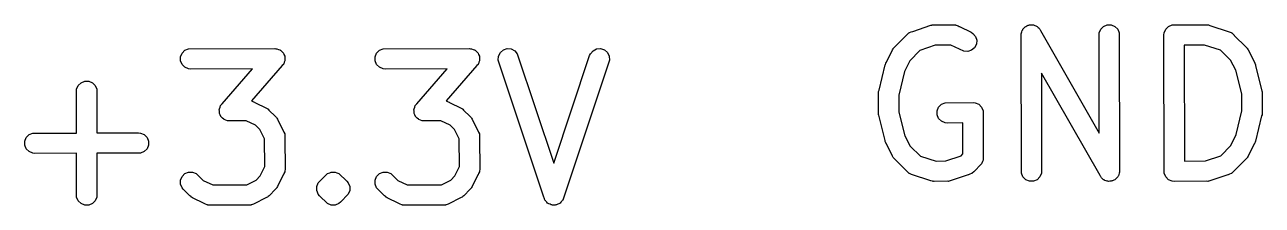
# Model space of a CAD drawing. Extents: x 92.4 to 145.1, y -113.9 to -57.5.
# Drawn here: x 124.45 to 133.53, y -83.8 to -82.48 of the extents above; entities that cross this region are included whole.
import ezdxf

# ---------------------------------------------------------------- set-up
doc = ezdxf.new("R2010")
doc.units = 0
doc.layers.add('BLACK', color=7, linetype='CONTINUOUS')

msp = doc.modelspace()

# ---------------------------------------------------------------- linework, layer by layer
at = {"layer": 'BLACK', "linetype": 'CONTINUOUS'}
for p, q in [((130.835178, -82.645167), (130.92911, -82.549405)), ((130.92911, -82.549405), (130.940475, -82.540077)), ((130.940475, -82.540077), (130.942965, -82.539045)), ((130.942965, -82.539045), (130.945, -82.537281)), ((130.945, -82.537281), (130.957962, -82.532834)), ((130.957962, -82.532834), (130.967512, -82.528879)), ((130.967512, -82.528879), (130.969492, -82.528879)), ((130.969492, -82.528879), (131.101282, -82.483668)), ((131.101282, -82.483668), (131.108537, -82.482018)), ((131.108537, -82.482018), (131.110368, -82.48126)), ((131.110368, -82.48126), (131.111935, -82.481245)), ((131.111935, -82.481245), (131.115619, -82.480408)), ((131.115619, -82.480408), (131.125638, -82.48112)), ((131.125638, -82.48112), (131.267857, -82.479819)), ((131.267857, -82.479819), (131.282489, -82.48126)), ((131.282489, -82.48126), (131.284978, -82.482291)), ((131.284978, -82.482291), (131.287666, -82.482482)), ((131.287666, -82.482482), (131.300659, -82.488786)), ((131.300659, -82.488786), (131.309525, -82.492459)), ((131.309525, -82.492459), (131.310747, -82.493681)), ((131.310747, -82.493681), (131.396636, -82.535356)), ((131.396636, -82.535356), (131.409079, -82.543188)), ((131.409079, -82.543188), (131.428252, -82.565296)), ((131.764286, -82.554819), (131.764656, -82.551055)), ((131.764469, -82.54958), (131.76499, -82.547669)), ((131.764656, -82.551055), (131.764469, -82.54958)), ((131.76499, -82.547669), (131.765727, -82.540187)), ((131.765727, -82.540187), (131.769544, -82.530971)), ((131.769544, -82.530971), (131.772169, -82.521348)), ((131.772169, -82.521348), (131.775096, -82.517567)), ((131.775096, -82.517567), (131.776926, -82.513151)), ((131.776926, -82.513151), (131.783976, -82.5061)), ((131.783976, -82.5061), (131.790086, -82.498211)), ((131.790086, -82.498211), (131.794239, -82.495837)), ((131.794239, -82.495837), (131.797618, -82.492459)), ((131.797618, -82.492459), (131.80683, -82.488642)), ((131.80683, -82.488642), (131.815495, -82.483692)), ((131.815495, -82.483692), (131.820238, -82.483089)), ((131.820238, -82.483089), (131.824654, -82.48126)), ((131.824654, -82.48126), (131.834628, -82.48126)), ((131.834628, -82.48126), (131.844525, -82.480002)), ((131.844525, -82.480002), (131.849137, -82.48126)), ((131.849137, -82.48126), (131.853918, -82.48126)), ((131.853918, -82.48126), (131.863133, -82.485077)), ((131.863133, -82.485077), (131.872757, -82.487702)), ((131.872757, -82.487702), (131.876537, -82.490629)), ((131.876537, -82.490629), (131.880954, -82.492459)), ((131.880954, -82.492459), (131.888004, -82.499509)), ((131.888004, -82.499509), (131.895894, -82.505619)), ((131.895894, -82.505619), (131.898283, -82.509788)), ((131.898283, -82.509788), (131.901646, -82.513151)), ((131.901646, -82.513151), (131.905389, -82.522189)), ((131.905389, -82.522189), (132.336736, -83.274888)), ((132.335714, -82.554819), (132.337155, -82.540187)), ((132.337155, -82.540187), (132.348354, -82.513151)), ((132.348354, -82.513151), (132.369046, -82.492459)), ((132.369046, -82.492459), (132.396082, -82.48126)), ((132.396082, -82.48126), (132.425346, -82.48126)), ((132.425346, -82.48126), (132.452382, -82.492459)), ((132.452382, -82.492459), (132.473074, -82.513151)), ((132.473074, -82.513151), (132.484273, -82.540187)), ((132.484273, -82.540187), (132.485714, -83.554819)), ((132.811905, -82.554819), (132.813346, -82.540187)), ((132.813346, -82.540187), (132.824545, -82.513151)), ((132.824545, -82.513151), (132.845237, -82.492459)), ((132.845237, -82.492459), (132.872273, -82.48126)), ((132.872273, -82.48126), (133.125, -82.479819)), ((133.125, -82.479819), (133.132405, -82.480548)), ((133.132405, -82.480548), (133.13438, -82.480408)), ((133.13438, -82.480408), (133.135866, -82.480889)), ((133.135866, -82.480889), (133.139632, -82.48126)), ((133.139632, -82.48126), (133.148995, -82.485138)), ((133.148995, -82.485138), (133.291574, -82.531287)), ((133.291574, -82.531287), (133.304999, -82.537281)), ((133.304999, -82.537281), (133.307034, -82.539046)), ((133.307034, -82.539046), (133.309525, -82.540078)), ((133.309525, -82.540078), (133.319463, -82.549826)), ((133.319463, -82.549826), (133.327106, -82.556455)), ((130.827655, -82.651692), (130.835178, -82.645167)), ((131.133681, -82.629739), (131.020516, -82.668561)), ((131.248309, -82.62869), (131.133681, -82.629739)), ((131.343285, -82.674775), (131.248309, -82.62869)), ((131.435432, -82.622247), (131.422344, -82.648422)), ((131.428252, -82.565296), (131.437506, -82.593057)), ((131.437506, -82.593057), (131.435432, -82.622247)), ((131.765727, -83.569451), (131.764286, -82.554819)), ((132.336736, -83.274888), (132.335714, -82.554819)), ((132.813346, -83.569451), (132.811905, -82.554819)), ((133.109257, -82.628551), (132.96059, -82.629398)), ((132.96059, -82.629398), (132.961799, -83.480749)), ((133.225853, -82.66629), (133.109257, -82.628551)), ((133.327106, -82.556455), (133.327957, -82.558158)), ((133.327957, -82.558158), (133.416128, -82.644643)), ((133.416128, -82.644643), (133.420848, -82.650393)), ((125.594298, -82.715187), (125.605497, -82.688151)), ((125.594298, -82.744451), (125.594298, -82.715187)), ((125.605497, -82.688151), (125.626189, -82.667459)), ((125.626189, -82.667459), (125.653225, -82.65626)), ((125.653225, -82.65626), (126.286904, -82.654819)), ((126.286904, -82.654819), (126.294642, -82.655581)), ((126.294642, -82.655581), (126.29661, -82.65545)), ((126.29661, -82.65545), (126.297965, -82.655908)), ((126.297965, -82.655908), (126.301536, -82.65626)), ((126.301536, -82.65626), (126.312793, -82.660923)), ((126.312793, -82.660923), (126.324331, -82.664825)), ((126.324331, -82.664825), (126.326235, -82.66649)), ((126.326235, -82.66649), (126.328572, -82.667459)), ((126.328572, -82.667459), (126.337182, -82.676069)), ((126.337182, -82.676069), (126.346355, -82.684095)), ((126.346355, -82.684095), (126.347477, -82.686364)), ((126.347477, -82.686364), (126.349264, -82.688151)), ((126.349264, -82.688151), (126.353924, -82.699401)), ((126.353924, -82.699401), (126.359327, -82.710327)), ((126.359327, -82.710327), (126.359495, -82.71285)), ((126.359495, -82.71285), (126.360463, -82.715187)), ((126.360463, -82.715187), (126.360463, -82.727371)), ((126.360463, -82.727371), (126.361273, -82.739525)), ((127.022869, -82.715187), (127.034068, -82.688151)), ((127.022869, -82.744451), (127.022869, -82.715187)), ((127.034068, -82.688151), (127.05476, -82.667459)), ((127.05476, -82.667459), (127.081796, -82.65626)), ((127.081796, -82.65626), (127.715475, -82.654819)), ((127.715475, -82.654819), (127.723213, -82.655581)), ((127.723213, -82.655581), (127.725181, -82.65545)), ((127.725181, -82.65545), (127.726536, -82.655908)), ((127.726536, -82.655908), (127.730107, -82.65626)), ((127.730107, -82.65626), (127.741364, -82.660923)), ((127.741364, -82.660923), (127.752902, -82.664825)), ((127.752902, -82.664825), (127.754806, -82.66649)), ((127.754806, -82.66649), (127.757143, -82.667459)), ((127.757143, -82.667459), (127.765753, -82.676069)), ((127.765753, -82.676069), (127.774926, -82.684095)), ((127.774926, -82.684095), (127.776048, -82.686364)), ((127.776048, -82.686364), (127.777835, -82.688151)), ((127.777835, -82.688151), (127.782495, -82.699401)), ((127.782495, -82.699401), (127.787898, -82.710327)), ((127.787898, -82.710327), (127.788066, -82.71285)), ((127.788066, -82.71285), (127.789034, -82.715187)), ((127.789034, -82.715187), (127.789034, -82.727371)), ((127.789034, -82.727371), (127.789844, -82.739525)), ((127.926779, -82.739199), (127.928854, -82.710009)), ((127.928854, -82.710009), (127.94194, -82.683836)), ((127.94194, -82.683836), (127.964047, -82.664662)), ((127.964047, -82.664662), (127.99181, -82.655408)), ((127.99181, -82.655408), (128.021, -82.657483)), ((128.021, -82.657483), (128.047173, -82.670569)), ((128.047173, -82.670569), (128.066347, -82.692676)), ((128.066347, -82.692676), (128.334955, -83.494895)), ((128.334955, -83.494895), (128.596705, -82.706102)), ((128.596705, -82.706102), (128.602699, -82.692677)), ((128.602699, -82.692677), (128.621873, -82.67057)), ((128.621873, -82.67057), (128.648046, -82.657483)), ((128.648046, -82.657483), (128.677236, -82.655408)), ((128.677236, -82.655408), (128.704998, -82.664662)), ((128.704998, -82.664662), (128.727106, -82.683836)), ((128.727106, -82.683836), (128.740192, -82.71001)), ((128.740192, -82.71001), (128.742267, -82.7392)), ((130.775556, -82.755366), (130.819823, -82.664135)), ((130.819823, -82.664135), (130.823787, -82.657835)), ((130.823787, -82.657835), (130.824545, -82.656008)), ((130.824545, -82.656008), (130.825642, -82.654888)), ((130.825642, -82.654888), (130.827655, -82.651692)), ((131.020516, -82.668561), (130.946237, -82.744286)), ((131.372475, -82.676849), (131.343285, -82.674775)), ((131.400237, -82.667595), (131.372475, -82.676849)), ((131.422344, -82.648422), (131.400237, -82.667595)), ((133.300062, -82.73908), (133.225853, -82.66629)), ((133.420848, -82.650393), (133.422345, -82.651692)), ((133.422345, -82.651692), (133.423071, -82.653102)), ((133.423071, -82.653102), (133.425456, -82.656008)), ((133.425456, -82.656008), (133.429107, -82.664823)), ((133.429107, -82.664823), (133.477796, -82.759373)), ((125.605497, -82.771487), (125.594298, -82.744451)), ((125.626189, -82.792179), (125.605497, -82.771487)), ((125.653225, -82.803378), (125.626189, -82.792179)), ((125.667857, -82.804819), (125.653225, -82.803378)), ((126.123128, -82.803783), (125.667857, -82.804819)), ((125.899343, -83.06097), (126.123128, -82.803783)), ((126.341131, -82.779619), (126.115948, -83.038413)), ((126.349264, -82.771487), (126.341131, -82.779619)), ((126.350223, -82.76917), (126.349264, -82.771487)), ((126.351898, -82.767246), (126.350223, -82.76917)), ((126.355799, -82.755708), (126.351898, -82.767246)), ((126.360463, -82.744451), (126.355799, -82.755708)), ((126.361273, -82.739525), (126.360463, -82.74192)), ((126.360463, -82.74192), (126.360463, -82.744451)), ((127.034068, -82.771487), (127.022869, -82.744451)), ((127.05476, -82.792179), (127.034068, -82.771487)), ((127.081796, -82.803378), (127.05476, -82.792179)), ((127.096428, -82.804819), (127.081796, -82.803378)), ((127.551699, -82.803783), (127.096428, -82.804819)), ((127.327914, -83.06097), (127.551699, -82.803783)), ((127.769702, -82.779619), (127.544519, -83.038413)), ((127.777835, -82.771487), (127.769702, -82.779619)), ((127.778794, -82.76917), (127.777835, -82.771487)), ((127.780469, -82.767246), (127.778794, -82.76917)), ((127.78437, -82.755708), (127.780469, -82.767246)), ((127.789034, -82.744451), (127.78437, -82.755708)), ((127.789844, -82.739525), (127.789034, -82.74192)), ((127.789034, -82.74192), (127.789034, -82.744451)), ((127.930039, -82.753536), (127.926779, -82.739199)), ((128.261816, -83.744413), (127.930039, -82.753536)), ((128.742267, -82.7392), (128.405674, -83.753536)), ((130.721284, -82.961089), (130.766525, -82.774724)), ((130.766525, -82.774724), (130.76691, -82.773644)), ((130.76691, -82.773644), (130.766949, -82.773105)), ((130.766949, -82.773105), (130.767534, -82.771897)), ((130.767534, -82.771897), (130.771472, -82.760878)), ((130.771472, -82.760878), (130.775556, -82.755366)), ((130.907512, -82.824096), (130.865486, -82.997219)), ((130.946237, -82.744286), (130.907512, -82.824096)), ((133.338753, -82.814215), (133.300062, -82.73908)), ((133.383371, -82.987645), (133.338753, -82.814215)), ((133.477796, -82.759373), (133.478205, -82.760442)), ((133.478205, -82.760442), (133.478528, -82.760878)), ((133.478528, -82.760878), (133.478847, -82.762121)), ((133.478847, -82.762121), (133.483051, -82.773104)), ((133.483051, -82.773104), (133.483576, -82.780501)), ((133.483576, -82.780501), (133.531094, -82.9652)), ((124.843592, -82.926246), (124.864284, -82.905554)), ((124.864284, -82.905554), (124.89132, -82.894355)), ((124.89132, -82.894355), (124.920584, -82.894355)), ((124.920584, -82.894355), (124.94762, -82.905554)), ((124.94762, -82.905554), (124.968312, -82.926246)), ((132.34461, -83.587448), (131.913263, -82.834749)), ((131.913263, -82.834749), (131.914286, -83.554819)), ((124.830952, -82.967914), (124.832393, -82.953282)), ((124.831521, -83.274711), (124.830952, -82.967914)), ((124.832393, -82.953282), (124.843592, -82.926246)), ((124.968312, -82.926246), (124.979511, -82.953282)), ((124.979511, -82.953282), (124.980106, -83.274435)), ((130.716667, -82.98339), (130.716918, -82.980836)), ((130.717934, -83.121969), (130.716667, -82.98339)), ((130.716756, -82.979744), (130.71721, -82.977872)), ((130.716918, -82.980836), (130.716756, -82.979744)), ((130.71721, -82.977872), (130.718108, -82.968758)), ((130.718108, -82.968758), (130.721284, -82.961089)), ((130.865486, -82.997219), (130.866628, -83.121991)), ((133.384513, -83.112417), (133.383371, -82.987645)), ((133.531094, -82.9652), (133.531469, -82.967736)), ((133.531469, -82.967736), (133.531892, -82.968758)), ((133.531892, -82.968758), (133.531909, -82.970719)), ((133.531909, -82.970719), (133.533244, -82.979744)), ((133.533244, -82.979744), (133.532065, -82.987667)), ((133.532065, -82.987667), (133.533333, -83.126247)), ((125.879202, -83.101065), (125.880012, -83.098669)), ((125.880012, -83.096139), (125.884675, -83.084881)), ((125.880012, -83.098669), (125.880012, -83.096139)), ((125.884675, -83.084881), (125.888577, -83.073344)), ((125.888577, -83.073344), (125.890251, -83.071419)), ((125.890251, -83.071419), (125.891211, -83.069103)), ((125.891211, -83.069103), (125.899343, -83.06097)), ((126.115948, -83.038413), (126.116237, -83.038434)), ((126.116237, -83.038434), (126.12923, -83.044738)), ((126.12923, -83.044738), (126.138096, -83.048411)), ((126.138096, -83.048411), (126.139318, -83.049633)), ((126.139318, -83.049633), (126.225207, -83.091308)), ((126.225207, -83.091308), (126.231506, -83.095272)), ((126.231506, -83.095272), (126.233334, -83.09603)), ((126.233334, -83.09603), (126.234504, -83.09716)), ((126.234504, -83.09716), (126.23765, -83.09914)), ((126.23765, -83.09914), (126.243282, -83.105634)), ((127.307773, -83.101065), (127.308583, -83.098669)), ((127.308583, -83.096139), (127.313246, -83.084881)), ((127.308583, -83.098669), (127.308583, -83.096139)), ((127.313246, -83.084881), (127.317148, -83.073344)), ((127.317148, -83.073344), (127.318822, -83.071419)), ((127.318822, -83.071419), (127.319782, -83.069103)), ((127.319782, -83.069103), (127.327914, -83.06097)), ((127.544519, -83.038413), (127.544808, -83.038434)), ((127.544808, -83.038434), (127.557801, -83.044738)), ((127.557801, -83.044738), (127.566667, -83.048411)), ((127.566667, -83.048411), (127.567889, -83.049633)), ((127.567889, -83.049633), (127.653778, -83.091308)), ((127.653778, -83.091308), (127.660077, -83.095272)), ((127.660077, -83.095272), (127.661905, -83.09603)), ((127.661905, -83.09603), (127.663075, -83.09716)), ((127.663075, -83.09716), (127.666221, -83.09914)), ((127.666221, -83.09914), (127.671853, -83.105634)), ((131.146679, -83.111615), (131.157878, -83.084579)), ((131.157878, -83.084579), (131.17857, -83.063887)), ((131.17857, -83.063887), (131.205606, -83.052688)), ((131.205606, -83.052688), (131.410714, -83.051247)), ((131.410714, -83.051247), (131.425346, -83.052688)), ((131.425346, -83.052688), (131.452382, -83.063887)), ((131.452382, -83.063887), (131.473074, -83.084579)), ((131.473074, -83.084579), (131.484273, -83.111615)), ((125.880012, -83.113218), (125.879202, -83.101065)), ((125.880012, -83.125403), (125.880012, -83.113218)), ((125.880979, -83.127739), (125.880012, -83.125403)), ((125.881148, -83.130263), (125.880979, -83.127739)), ((125.88655, -83.141188), (125.881148, -83.130263)), ((125.891211, -83.152439), (125.88655, -83.141188)), ((125.892997, -83.154225), (125.891211, -83.152439)), ((125.89412, -83.156495), (125.892997, -83.154225)), ((125.903292, -83.16452), (125.89412, -83.156495)), ((125.911903, -83.173131), (125.903292, -83.16452)), ((125.914239, -83.174099), (125.911903, -83.173131)), ((125.916144, -83.175765), (125.914239, -83.174099)), ((125.927681, -83.179666), (125.916144, -83.175765)), ((125.938939, -83.18433), (125.927681, -83.179666)), ((125.942509, -83.184681), (125.938939, -83.18433)), ((125.943865, -83.18514), (125.942509, -83.184681)), ((125.945832, -83.185008), (125.943865, -83.18514)), ((125.953571, -83.185771), (125.945832, -83.185008)), ((126.07688, -83.184642), (125.953571, -83.185771)), ((126.145262, -83.217823), (126.07688, -83.184642)), ((126.243282, -83.105634), (126.292318, -83.152976)), ((126.292318, -83.152976), (126.297036, -83.158725)), ((126.297036, -83.158725), (126.298535, -83.160025)), ((126.298535, -83.160025), (126.299262, -83.161438)), ((126.299262, -83.161438), (126.301645, -83.164341)), ((126.301645, -83.164341), (126.305294, -83.173151)), ((126.305294, -83.173151), (126.353986, -83.267706)), ((127.308583, -83.113218), (127.307773, -83.101065)), ((127.308583, -83.125403), (127.308583, -83.113218)), ((127.30955, -83.127739), (127.308583, -83.125403)), ((127.309719, -83.130263), (127.30955, -83.127739)), ((127.315121, -83.141188), (127.309719, -83.130263)), ((127.319782, -83.152439), (127.315121, -83.141188)), ((127.321568, -83.154225), (127.319782, -83.152439)), ((127.322691, -83.156495), (127.321568, -83.154225)), ((127.331863, -83.16452), (127.322691, -83.156495)), ((127.340474, -83.173131), (127.331863, -83.16452)), ((127.34281, -83.174099), (127.340474, -83.173131)), ((127.344715, -83.175765), (127.34281, -83.174099)), ((127.356252, -83.179666), (127.344715, -83.175765)), ((127.36751, -83.18433), (127.356252, -83.179666)), ((127.37108, -83.184681), (127.36751, -83.18433)), ((127.372436, -83.18514), (127.37108, -83.184681)), ((127.374403, -83.185008), (127.372436, -83.18514)), ((127.382142, -83.185771), (127.374403, -83.185008)), ((127.505451, -83.184642), (127.382142, -83.185771)), ((127.573833, -83.217823), (127.505451, -83.184642)), ((127.671853, -83.105634), (127.720889, -83.152976)), ((127.720889, -83.152976), (127.725607, -83.158725)), ((127.725607, -83.158725), (127.727106, -83.160025)), ((127.727106, -83.160025), (127.727833, -83.161438)), ((127.727833, -83.161438), (127.730216, -83.164341)), ((127.730216, -83.164341), (127.733865, -83.173151)), ((127.733865, -83.173151), (127.782557, -83.267706)), ((130.716756, -83.129893), (130.717934, -83.121969)), ((130.71809, -83.138917), (130.716756, -83.129893)), ((130.718108, -83.140879), (130.71809, -83.138917)), ((130.71853, -83.1419), (130.718108, -83.140879)), ((130.718906, -83.144437), (130.71853, -83.1419)), ((130.766423, -83.329135), (130.718906, -83.144437)), ((130.866628, -83.121991), (130.911246, -83.295421)), ((131.146679, -83.140879), (131.146679, -83.111615)), ((131.157878, -83.167915), (131.146679, -83.140879)), ((131.17857, -83.188607), (131.157878, -83.167915)), ((131.205606, -83.199806), (131.17857, -83.188607)), ((131.484273, -83.111615), (131.485714, -83.45958)), ((133.342487, -83.28554), (133.384513, -83.112417)), ((133.528715, -83.148547), (133.483475, -83.334913)), ((133.531892, -83.140879), (133.528715, -83.148547)), ((133.532789, -83.131764), (133.531892, -83.140879)), ((133.533244, -83.129893), (133.532789, -83.131764)), ((133.533333, -83.126247), (133.533081, -83.1288)), ((133.533081, -83.1288), (133.533244, -83.129893)), ((124.483332, -83.286506), (124.510368, -83.275307)), ((124.510368, -83.275307), (124.831521, -83.274711)), ((124.980106, -83.274435), (125.286905, -83.273866)), ((125.286905, -83.273866), (125.301537, -83.275307)), ((125.301537, -83.275307), (125.328573, -83.286506)), ((126.176589, -83.248067), (126.145262, -83.217823)), ((126.211992, -83.316818), (126.176589, -83.248067)), ((126.353986, -83.267706), (126.359241, -83.281437)), ((127.60516, -83.248067), (127.573833, -83.217823)), ((127.640563, -83.316818), (127.60516, -83.248067)), ((127.782557, -83.267706), (127.787812, -83.281437)), ((131.220238, -83.201247), (131.205606, -83.199806)), ((131.336021, -83.200433), (131.220238, -83.201247)), ((131.336963, -83.428006), (131.336021, -83.200433)), ((124.451441, -83.334234), (124.46264, -83.307198)), ((124.451441, -83.363498), (124.451441, -83.334234)), ((124.46264, -83.390534), (124.451441, -83.363498)), ((124.46264, -83.307198), (124.483332, -83.286506)), ((125.328573, -83.286506), (125.349265, -83.307198)), ((125.349265, -83.307198), (125.360464, -83.334234)), ((125.360464, -83.363498), (125.349265, -83.390534)), ((125.360464, -83.334234), (125.360464, -83.363498)), ((126.213148, -83.519554), (126.211992, -83.316818)), ((126.359241, -83.281437), (126.359432, -83.284126)), ((126.359432, -83.284126), (126.360463, -83.286615)), ((126.360463, -83.286615), (126.360537, -83.299684)), ((126.360537, -83.299684), (126.361315, -83.310627)), ((126.361315, -83.310627), (126.360611, -83.312736)), ((126.360611, -83.312736), (126.361904, -83.539342)), ((127.641719, -83.519554), (127.640563, -83.316818)), ((127.787812, -83.281437), (127.788003, -83.284126)), ((127.788003, -83.284126), (127.789034, -83.286615)), ((127.789034, -83.286615), (127.789108, -83.299684)), ((127.789108, -83.299684), (127.789886, -83.310627)), ((127.789886, -83.310627), (127.789182, -83.312736)), ((127.789182, -83.312736), (127.790475, -83.539342)), ((130.766949, -83.336532), (130.766423, -83.329135)), ((130.771151, -83.347514), (130.766949, -83.336532)), ((130.771472, -83.348759), (130.771151, -83.347514)), ((130.771794, -83.349194), (130.771472, -83.348759)), ((130.772204, -83.350264), (130.771794, -83.349194)), ((130.820894, -83.444816), (130.772204, -83.350264)), ((130.911246, -83.295421), (130.949938, -83.370558)), ((130.949938, -83.370558), (131.024146, -83.443348)), ((133.229485, -83.441076), (133.303762, -83.36535)), ((133.303762, -83.36535), (133.342487, -83.28554)), ((133.474445, -83.354269), (133.430177, -83.445502)), ((133.478528, -83.348759), (133.474445, -83.354269)), ((133.482463, -83.337743), (133.478528, -83.348759)), ((133.483051, -83.336533), (133.482463, -83.337743)), ((133.483089, -83.335992), (133.483051, -83.336533)), ((133.483475, -83.334913), (133.483089, -83.335992)), ((124.483332, -83.411226), (124.46264, -83.390534)), ((124.510368, -83.422425), (124.483332, -83.411226)), ((124.525, -83.423866), (124.510368, -83.422425)), ((124.831797, -83.423296), (124.525, -83.423866)), ((124.832393, -83.744451), (124.831797, -83.423296)), ((125.301537, -83.422425), (124.980382, -83.42302)), ((124.980382, -83.42302), (124.980952, -83.729819)), ((125.328573, -83.411226), (125.301537, -83.422425)), ((125.349265, -83.390534), (125.328573, -83.411226)), ((130.824544, -83.453628), (130.820894, -83.444816)), ((130.826927, -83.456532), (130.824544, -83.453628)), ((130.827655, -83.457945), (130.826927, -83.456532)), ((130.829153, -83.459244), (130.827655, -83.457945)), ((130.833872, -83.464994), (130.829153, -83.459244)), ((131.024146, -83.443348), (131.140073, -83.48087)), ((131.211451, -83.479934), (131.324158, -83.441269)), ((131.324158, -83.441269), (131.336963, -83.428006)), ((131.485714, -83.45958), (131.484273, -83.474212)), ((133.116406, -83.479867), (133.229485, -83.441076)), ((133.422345, -83.457945), (133.414822, -83.464468)), ((133.424357, -83.454748), (133.422345, -83.457945)), ((133.425456, -83.453628), (133.424357, -83.454748)), ((133.426213, -83.451798), (133.425456, -83.453628)), ((133.430177, -83.445502), (133.426213, -83.451798)), ((126.179852, -83.588175), (126.213148, -83.519554)), ((126.361904, -83.539342), (126.360463, -83.553974)), ((127.608423, -83.588175), (127.641719, -83.519554)), ((127.790475, -83.539342), (127.789034, -83.553974)), ((130.922041, -83.551479), (130.833872, -83.464994)), ((130.922893, -83.553183), (130.922041, -83.551479)), ((130.930537, -83.559813), (130.922893, -83.553183)), ((131.140073, -83.48087), (131.211451, -83.479934)), ((131.473075, -83.501247), (131.416129, -83.560232)), ((131.480356, -83.483668), (131.473075, -83.501247)), ((131.484273, -83.474212), (131.480356, -83.483668)), ((132.961799, -83.480749), (133.116406, -83.479867)), ((133.414822, -83.464468), (133.32089, -83.560233)), ((125.594298, -83.619948), (125.605497, -83.592912)), ((125.594298, -83.649211), (125.594298, -83.619948)), ((125.605497, -83.592912), (125.62619, -83.572219)), ((125.62619, -83.572219), (125.653226, -83.561021)), ((125.653226, -83.561021), (125.682489, -83.561021)), ((125.682489, -83.561021), (125.709525, -83.57222)), ((125.709525, -83.57222), (125.76188, -83.622767)), ((125.76188, -83.622767), (125.830565, -83.656094)), ((126.080884, -83.654893), (126.149606, -83.619504)), ((126.149606, -83.619504), (126.179852, -83.588175)), ((126.348042, -83.582231), (126.306367, -83.668121)), ((126.349264, -83.58101), (126.348042, -83.582231)), ((126.352933, -83.57215), (126.349264, -83.58101)), ((126.359241, -83.559152), (126.352933, -83.57215)), ((126.359432, -83.556462), (126.359241, -83.559152)), ((126.360463, -83.553974), (126.359432, -83.556462)), ((126.594298, -83.667569), (126.605496, -83.640533)), ((126.605496, -83.640533), (126.662442, -83.581548)), ((126.662442, -83.581548), (126.673808, -83.57222)), ((126.673808, -83.57222), (126.673809, -83.572219)), ((126.673809, -83.572219), (126.689646, -83.565659)), ((126.689646, -83.565659), (126.700844, -83.561021)), ((126.700844, -83.561021), (126.730107, -83.561021)), ((126.730107, -83.561021), (126.730108, -83.561021)), ((126.730108, -83.561021), (126.741306, -83.565659)), ((126.741306, -83.565659), (126.757143, -83.572219)), ((126.757143, -83.572219), (126.757144, -83.57222)), ((126.757144, -83.57222), (126.816128, -83.629167)), ((126.816128, -83.629167), (126.825456, -83.640533)), ((126.825456, -83.640533), (126.836608, -83.667459)), ((127.022869, -83.619948), (127.034068, -83.592912)), ((127.022869, -83.649211), (127.022869, -83.619948)), ((127.034068, -83.592912), (127.054761, -83.572219)), ((127.054761, -83.572219), (127.081797, -83.561021)), ((127.081797, -83.561021), (127.11106, -83.561021)), ((127.11106, -83.561021), (127.138096, -83.57222)), ((127.138096, -83.57222), (127.190451, -83.622767)), ((127.190451, -83.622767), (127.259136, -83.656094)), ((127.509455, -83.654893), (127.578177, -83.619504)), ((127.578177, -83.619504), (127.608423, -83.588175)), ((127.776613, -83.582231), (127.734938, -83.668121)), ((127.777835, -83.58101), (127.776613, -83.582231)), ((127.781504, -83.57215), (127.777835, -83.58101)), ((127.787812, -83.559152), (127.781504, -83.57215)), ((127.788003, -83.556462), (127.787812, -83.559152)), ((127.789034, -83.553974), (127.788003, -83.556462)), ((130.940475, -83.569561), (130.930537, -83.559813)), ((130.942965, -83.570592), (130.940475, -83.569561)), ((130.945, -83.572357), (130.942965, -83.570592)), ((130.958426, -83.578351), (130.945, -83.572357)), ((131.101007, -83.6245), (130.958426, -83.578351)), ((131.110368, -83.628378), (131.101007, -83.6245)), ((131.114131, -83.628748), (131.110368, -83.628378)), ((131.115619, -83.62923), (131.114131, -83.628748)), ((131.117593, -83.629089), (131.115619, -83.62923)), ((131.125, -83.629819), (131.117593, -83.629089)), ((131.220317, -83.628568), (131.125, -83.629819)), ((131.229618, -83.62923), (131.220317, -83.628568)), ((131.233272, -83.628398), (131.229618, -83.62923)), ((131.23487, -83.628378), (131.233272, -83.628398)), ((131.236701, -83.627619), (131.23487, -83.628378)), ((131.243955, -83.62597), (131.236701, -83.627619)), ((131.375745, -83.580759), (131.243955, -83.62597)), ((131.377727, -83.580759), (131.375745, -83.580759)), ((131.387279, -83.576802), (131.377727, -83.580759)), ((131.400237, -83.572357), (131.387279, -83.576802)), ((131.402272, -83.570591), (131.400237, -83.572357)), ((131.404763, -83.56956), (131.402272, -83.570591)), ((131.416129, -83.560232), (131.404763, -83.56956)), ((131.776926, -83.596487), (131.765727, -83.569451)), ((131.797618, -83.617179), (131.776926, -83.596487)), ((131.824654, -83.628378), (131.797618, -83.617179)), ((131.853918, -83.628378), (131.824654, -83.628378)), ((131.880954, -83.617179), (131.853918, -83.628378)), ((131.901646, -83.596487), (131.880954, -83.617179)), ((131.912845, -83.569451), (131.901646, -83.596487)), ((131.914286, -83.554819), (131.912845, -83.569451)), ((132.348354, -83.596487), (132.34461, -83.587448)), ((132.351716, -83.599849), (132.348354, -83.596487)), ((132.354106, -83.604019), (132.351716, -83.599849)), ((132.361994, -83.610127), (132.354106, -83.604019)), ((132.369046, -83.617179), (132.361994, -83.610127)), ((132.373464, -83.619009), (132.369046, -83.617179)), ((132.377244, -83.621936), (132.373464, -83.619009)), ((132.386865, -83.62456), (132.377244, -83.621936)), ((132.396082, -83.628378), (132.386865, -83.62456)), ((132.400863, -83.628378), (132.396082, -83.628378)), ((132.405475, -83.629636), (132.400863, -83.628378)), ((132.415372, -83.628378), (132.405475, -83.629636)), ((132.425346, -83.628378), (132.415372, -83.628378)), ((132.429761, -83.626548), (132.425346, -83.628378)), ((132.434505, -83.625946), (132.429761, -83.626548)), ((132.443169, -83.620995), (132.434505, -83.625946)), ((132.452382, -83.617179), (132.443169, -83.620995)), ((132.45576, -83.6138), (132.452382, -83.617179)), ((132.459914, -83.611427), (132.45576, -83.6138)), ((132.466023, -83.603537), (132.459914, -83.611427)), ((132.473074, -83.596487), (132.466023, -83.603537)), ((132.474903, -83.59207), (132.473074, -83.596487)), ((132.477831, -83.58829), (132.474903, -83.59207)), ((132.480455, -83.578666), (132.477831, -83.58829)), ((132.484273, -83.569451), (132.480455, -83.578666)), ((132.485009, -83.561968), (132.484273, -83.569451)), ((132.485531, -83.560058), (132.485009, -83.561968)), ((132.485714, -83.554819), (132.485343, -83.558582)), ((132.485343, -83.558582), (132.485531, -83.560058)), ((132.824545, -83.596487), (132.813346, -83.569451)), ((132.845237, -83.617179), (132.824545, -83.596487)), ((132.872273, -83.628378), (132.845237, -83.617179)), ((132.886905, -83.629819), (132.872273, -83.628378)), ((133.123674, -83.628468), (132.886905, -83.629819)), ((133.13438, -83.62923), (133.123674, -83.628468)), ((133.138088, -83.628386), (133.13438, -83.62923)), ((133.139632, -83.628378), (133.138088, -83.628386)), ((133.141463, -83.627619), (133.139632, -83.628378)), ((133.148717, -83.62597), (133.141463, -83.627619)), ((133.280507, -83.580759), (133.148717, -83.62597)), ((133.282489, -83.580759), (133.280507, -83.580759)), ((133.292041, -83.576802), (133.282489, -83.580759)), ((133.304999, -83.572357), (133.292041, -83.576802)), ((133.307034, -83.570591), (133.304999, -83.572357)), ((133.309525, -83.56956), (133.307034, -83.570591)), ((133.32089, -83.560233), (133.309525, -83.56956)), ((124.980952, -83.729819), (124.979511, -83.744451)), ((125.605496, -83.676247), (125.594298, -83.649211)), ((125.614823, -83.687612), (125.605496, -83.676247)), ((125.663858, -83.734953), (125.614823, -83.687612)), ((125.669492, -83.74145), (125.663858, -83.734953)), ((125.830565, -83.656094), (126.080884, -83.654893)), ((126.292041, -83.686195), (126.2447, -83.735232)), ((126.298535, -83.680564), (126.292041, -83.686195)), ((126.300514, -83.677418), (126.298535, -83.680564)), ((126.301646, -83.676247), (126.300514, -83.677418)), ((126.302403, -83.674417), (126.301646, -83.676247)), ((126.306367, -83.668121), (126.302403, -83.674417)), ((126.594298, -83.696832), (126.594298, -83.667569)), ((126.599335, -83.708991), (126.594298, -83.696832)), ((126.605497, -83.723868), (126.599335, -83.708991)), ((126.614824, -83.735233), (126.605497, -83.723868)), ((126.825455, -83.723868), (126.768509, -83.782852)), ((126.836654, -83.696832), (126.825455, -83.723868)), ((126.836608, -83.667459), (126.836654, -83.667569)), ((126.836654, -83.667569), (126.836654, -83.696832)), ((127.034067, -83.676247), (127.022869, -83.649211)), ((127.043394, -83.687612), (127.034067, -83.676247)), ((127.092429, -83.734953), (127.043394, -83.687612)), ((127.098063, -83.74145), (127.092429, -83.734953)), ((127.259136, -83.656094), (127.509455, -83.654893)), ((127.720612, -83.686195), (127.673271, -83.735232)), ((127.727106, -83.680564), (127.720612, -83.686195)), ((127.729085, -83.677418), (127.727106, -83.680564)), ((127.730217, -83.676247), (127.729085, -83.677418)), ((127.730974, -83.674417), (127.730217, -83.676247)), ((127.734938, -83.668121), (127.730974, -83.674417)), ((124.843592, -83.771487), (124.832393, -83.744451)), ((124.864284, -83.792179), (124.843592, -83.771487)), ((124.89132, -83.803378), (124.864284, -83.792179)), ((124.920584, -83.803378), (124.89132, -83.803378)), ((124.94762, -83.792179), (124.920584, -83.803378)), ((124.968312, -83.771487), (124.94762, -83.792179)), ((124.979511, -83.744451), (124.968312, -83.771487)), ((125.672637, -83.743429), (125.669492, -83.74145)), ((125.673808, -83.74456), (125.672637, -83.743429)), ((125.675635, -83.745317), (125.673808, -83.74456)), ((125.681935, -83.749282), (125.675635, -83.745317)), ((125.767824, -83.790957), (125.681935, -83.749282)), ((125.769046, -83.792179), (125.767824, -83.790957)), ((125.777905, -83.795848), (125.769046, -83.792179)), ((125.790904, -83.802156), (125.777905, -83.795848)), ((125.793593, -83.802347), (125.790904, -83.802156)), ((125.796082, -83.803378), (125.793593, -83.802347)), ((125.810714, -83.804819), (125.796082, -83.803378)), ((126.084868, -83.803503), (125.810714, -83.804819)), ((126.087047, -83.80423), (126.084868, -83.803503)), ((126.098167, -83.803439), (126.087047, -83.80423)), ((126.11106, -83.803378), (126.098167, -83.803439)), ((126.113549, -83.802346), (126.11106, -83.803378)), ((126.116237, -83.802156), (126.113549, -83.802346)), ((126.129969, -83.796901), (126.116237, -83.802156)), ((126.224523, -83.748209), (126.129969, -83.796901)), ((126.233334, -83.74456), (126.224523, -83.748209)), ((126.236236, -83.742177), (126.233334, -83.74456)), ((126.23765, -83.74145), (126.236236, -83.742177)), ((126.23895, -83.73995), (126.23765, -83.74145)), ((126.2447, -83.735232), (126.23895, -83.73995)), ((126.673808, -83.792179), (126.614824, -83.735233)), ((126.700844, -83.803378), (126.673808, -83.792179)), ((126.700845, -83.803378), (126.700844, -83.803378)), ((126.730107, -83.803378), (126.700845, -83.803378)), ((126.730108, -83.803378), (126.730107, -83.803378)), ((126.757144, -83.792179), (126.730108, -83.803378)), ((126.768509, -83.782852), (126.757144, -83.792179)), ((127.101208, -83.743429), (127.098063, -83.74145)), ((127.102379, -83.74456), (127.101208, -83.743429)), ((127.104206, -83.745317), (127.102379, -83.74456)), ((127.110506, -83.749282), (127.104206, -83.745317)), ((127.196395, -83.790957), (127.110506, -83.749282)), ((127.197617, -83.792179), (127.196395, -83.790957)), ((127.206476, -83.795848), (127.197617, -83.792179)), ((127.219475, -83.802156), (127.206476, -83.795848)), ((127.222164, -83.802347), (127.219475, -83.802156)), ((127.224653, -83.803378), (127.222164, -83.802347)), ((127.239285, -83.804819), (127.224653, -83.803378)), ((127.513439, -83.803503), (127.239285, -83.804819)), ((127.515618, -83.80423), (127.513439, -83.803503)), ((127.526738, -83.803439), (127.515618, -83.80423)), ((127.539631, -83.803378), (127.526738, -83.803439)), ((127.54212, -83.802346), (127.539631, -83.803378)), ((127.544808, -83.802156), (127.54212, -83.802346)), ((127.55854, -83.796901), (127.544808, -83.802156)), ((127.653094, -83.748209), (127.55854, -83.796901)), ((127.661905, -83.74456), (127.653094, -83.748209)), ((127.664807, -83.742177), (127.661905, -83.74456)), ((127.666221, -83.74145), (127.664807, -83.742177)), ((127.667521, -83.73995), (127.666221, -83.74145)), ((127.673271, -83.735232), (127.667521, -83.73995)), ((128.262187, -83.749629), (128.261816, -83.744413)), ((128.266351, -83.757959), (128.262187, -83.749629)), ((128.269366, -83.766961), (128.266351, -83.757959)), ((128.272876, -83.771008), (128.269366, -83.766961)), ((128.275273, -83.775802), (128.272876, -83.771008)), ((128.282381, -83.781967), (128.275273, -83.775802)), ((128.28854, -83.789068), (128.282381, -83.781967)), ((128.293329, -83.791462), (128.28854, -83.789068)), ((128.29738, -83.794976), (128.293329, -83.791462)), ((128.306305, -83.79795), (128.29738, -83.794976)), ((128.314713, -83.802155), (128.306305, -83.79795)), ((128.320057, -83.802534), (128.314713, -83.802155)), ((128.325143, -83.80423), (128.320057, -83.802534)), ((128.334523, -83.803563), (128.325143, -83.80423)), ((128.343903, -83.80423), (128.334523, -83.803563)), ((128.348988, -83.802534), (128.343903, -83.80423)), ((128.354333, -83.802155), (128.348988, -83.802534)), ((128.362743, -83.797949), (128.354333, -83.802155)), ((128.371665, -83.794976), (128.362743, -83.797949)), ((128.375712, -83.791465), (128.371665, -83.794976)), ((128.380506, -83.789069), (128.375712, -83.791465)), ((128.386669, -83.781963), (128.380506, -83.789069)), ((128.393773, -83.775802), (128.386669, -83.781963)), ((128.396168, -83.77101), (128.393773, -83.775802)), ((128.39968, -83.766962), (128.396168, -83.77101)), ((128.405674, -83.753536), (128.39968, -83.766962))]:
    msp.add_line(p, q, dxfattribs=at)

doc.saveas('drawing.dxf')
